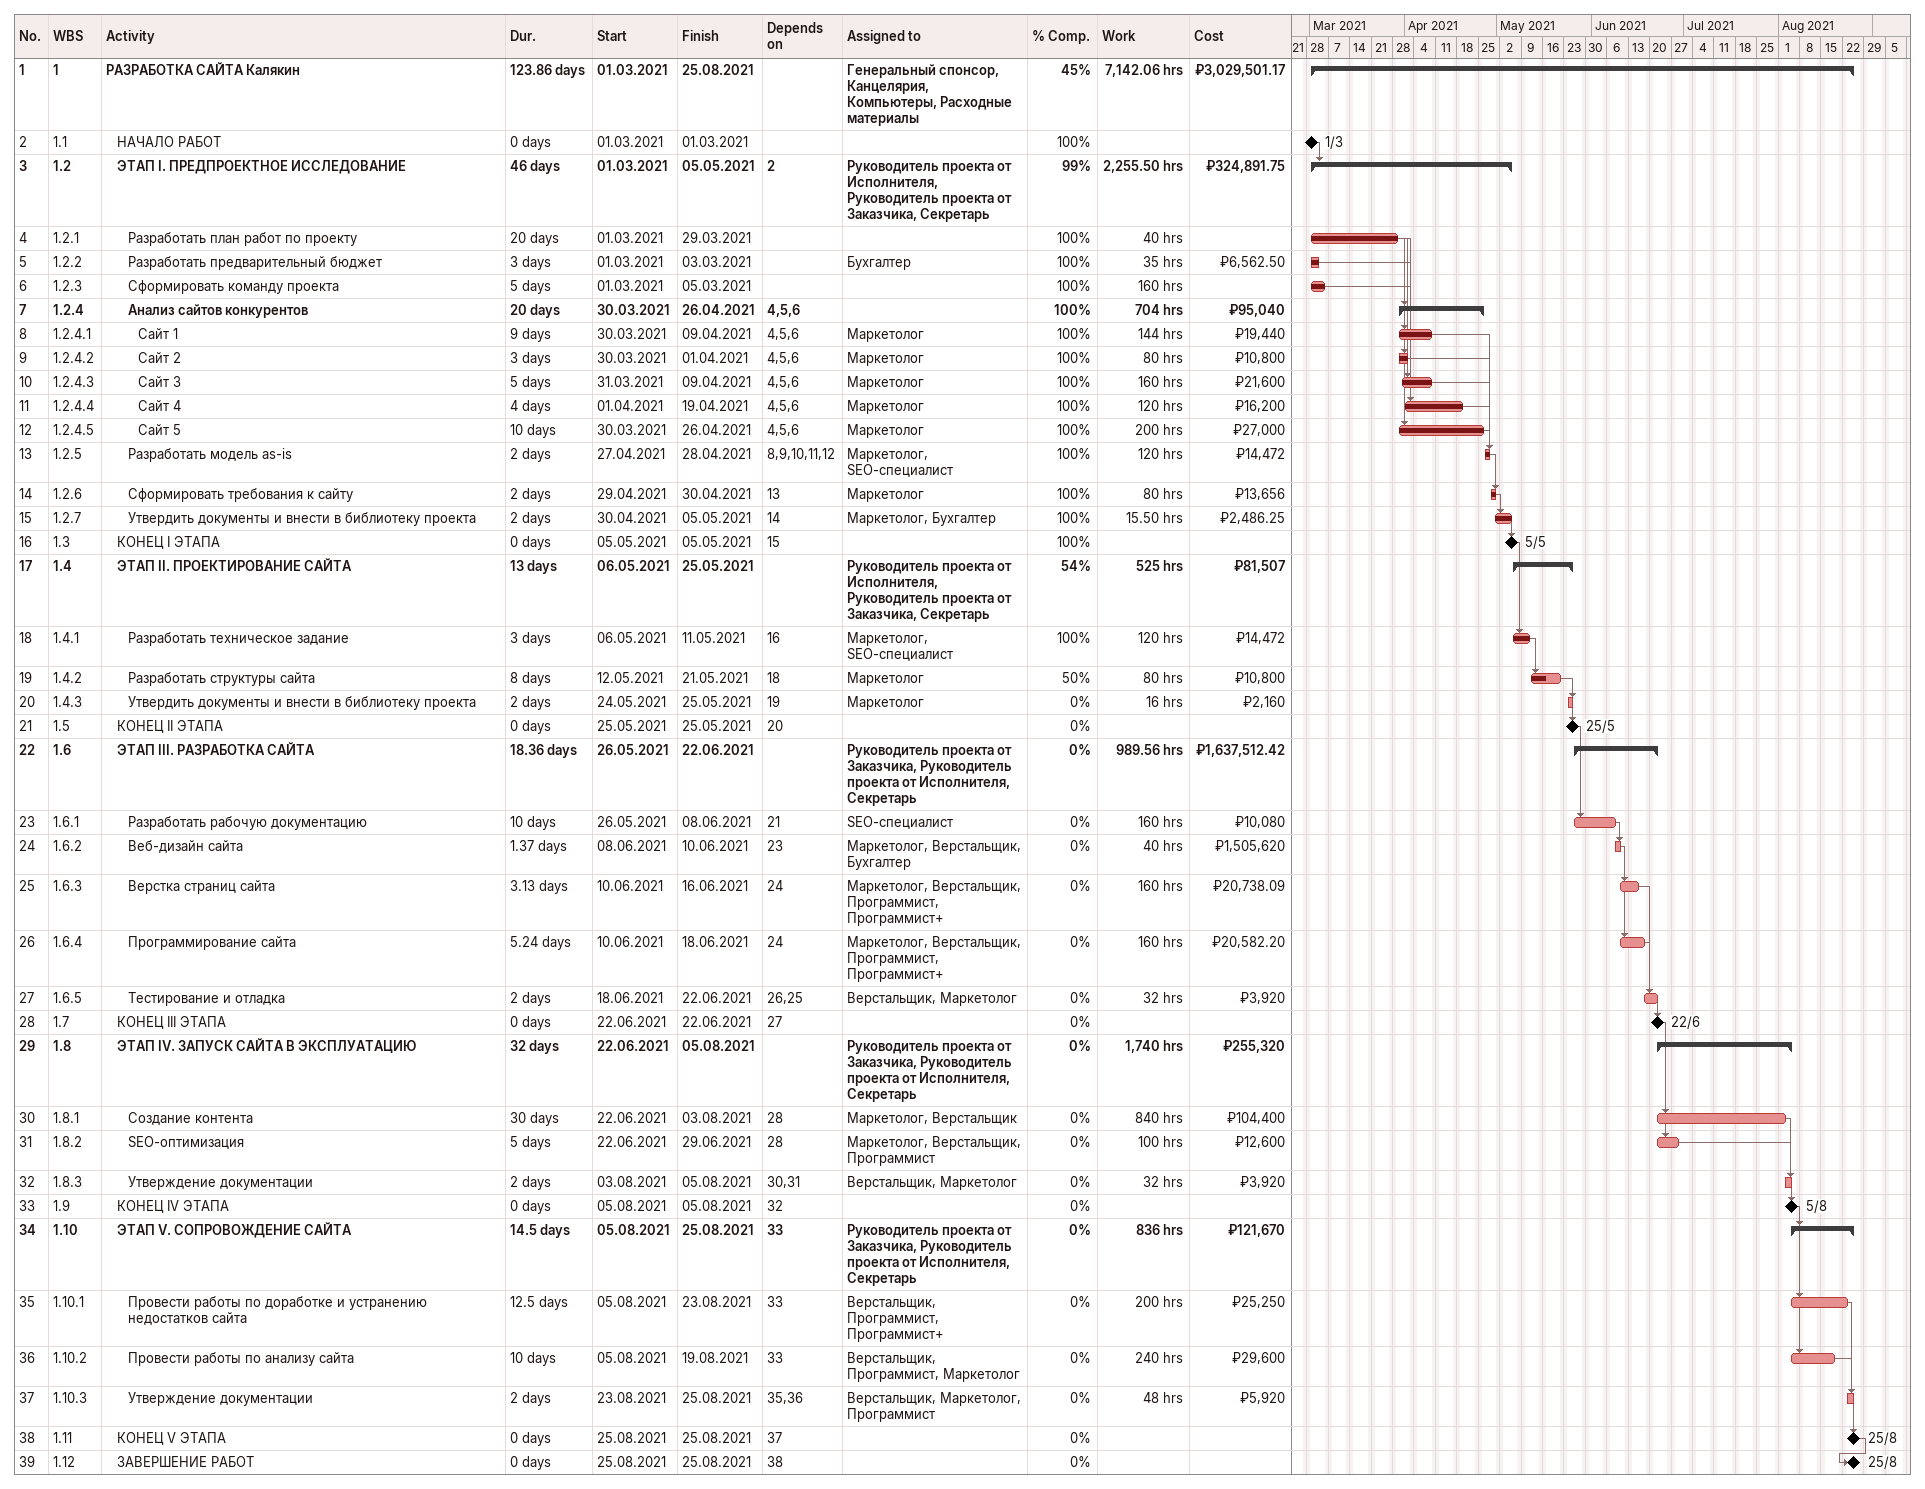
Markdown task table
| ID | WBS | Task | Duration | Start | Finish | Predecessors | Resources | % complete | Work (h) | Cost (₽) |
|---|---|---|---|---|---|---|---|---|---|---|
| 1 | 1 | **РАЗРАБОТКА САЙТА Калякин** | 123.86d | 2021-03-01 | 2021-08-25 |  | Генеральный спонсор, Канцелярия, Компьютеры, Расходные материалы | 45 | 7142.06 | 3029501.17 |
| 2 | 1.1 | НАЧАЛО РАБОТ | 0d | 2021-03-01 | 2021-03-01 |  |  | 100 |  |  |
| 3 | 1.2 | **ЭТАП I. ПРЕДПРОЕКТНОЕ ИССЛЕДОВАНИЕ** | 46d | 2021-03-01 | 2021-05-05 | 2 | Руководитель проекта от Исполнителя, Руководитель проекта от Заказчика, Секретарь | 99 | 2255.50 | 324891.75 |
| 4 | 1.2.1 | Разработать план работ по проекту | 20d | 2021-03-01 | 2021-03-29 |  |  | 100 | 40 |  |
| 5 | 1.2.2 | Разработать предварительный бюджет | 3d | 2021-03-01 | 2021-03-03 |  | Бухгалтер | 100 | 35 | 6562.50 |
| 6 | 1.2.3 | Сформировать команду проекта | 5d | 2021-03-01 | 2021-03-05 |  |  | 100 | 160 |  |
| 7 | 1.2.4 | **Анализ сайтов конкурентов** | 20d | 2021-03-30 | 2021-04-26 | 4, 5, 6 |  | 100 | 704 | 95040 |
| 8 | 1.2.4.1 | Сайт 1 | 9d | 2021-03-30 | 2021-04-09 | 4, 5, 6 | Маркетолог | 100 | 144 | 19440 |
| 9 | 1.2.4.2 | Сайт 2 | 3d | 2021-03-30 | 2021-04-01 | 4, 5, 6 | Маркетолог | 100 | 80 | 10800 |
| 10 | 1.2.4.3 | Сайт 3 | 5d | 2021-03-31 | 2021-04-09 | 4, 5, 6 | Маркетолог | 100 | 160 | 21600 |
| 11 | 1.2.4.4 | Сайт 4 | 4d | 2021-04-01 | 2021-04-19 | 4, 5, 6 | Маркетолог | 100 | 120 | 16200 |
| 12 | 1.2.4.5 | Сайт 5 | 10d | 2021-03-30 | 2021-04-26 | 4, 5, 6 | Маркетолог | 100 | 200 | 27000 |
| 13 | 1.2.5 | Разработать модель as-is | 2d | 2021-04-27 | 2021-04-28 | 8, 9, 10, 11, 12 | Маркетолог, SEO-специалист | 100 | 120 | 14472 |
| 14 | 1.2.6 | Сформировать требования к сайту | 2d | 2021-04-29 | 2021-04-30 | 13 | Маркетолог | 100 | 80 | 13656 |
| 15 | 1.2.7 | Утвердить документы и внести в библиотеку проекта | 2d | 2021-04-30 | 2021-05-05 | 14 | Маркетолог, Бухгалтер | 100 | 15.50 | 2486.25 |
| 16 | 1.3 | КОНЕЦ I ЭТАПА | 0d | 2021-05-05 | 2021-05-05 | 15 |  | 100 |  |  |
| 17 | 1.4 | **ЭТАП II. ПРОЕКТИРОВАНИЕ САЙТА** | 13d | 2021-05-06 | 2021-05-25 |  | Руководитель проекта от Исполнителя, Руководитель проекта от Заказчика, Секретарь | 54 | 525 | 81507 |
| 18 | 1.4.1 | Разработать техническое задание | 3d | 2021-05-06 | 2021-05-11 | 16 | Маркетолог, SEO-специалист | 100 | 120 | 14472 |
| 19 | 1.4.2 | Разработать структуры сайта | 8d | 2021-05-12 | 2021-05-21 | 18 | Маркетолог | 50 | 80 | 10800 |
| 20 | 1.4.3 | Утвердить документы и внести в библиотеку проекта | 2d | 2021-05-24 | 2021-05-25 | 19 | Маркетолог | 0 | 16 | 2160 |
| 21 | 1.5 | КОНЕЦ II ЭТАПА | 0d | 2021-05-25 | 2021-05-25 | 20 |  | 0 |  |  |
| 22 | 1.6 | **ЭТАП III. РАЗРАБОТКА САЙТА** | 18.36d | 2021-05-26 | 2021-06-22 |  | Руководитель проекта от Заказчика, Руководитель проекта от Исполнителя, Секретарь | 0 | 989.56 | 1637512.42 |
| 23 | 1.6.1 | Разработать рабочую документацию | 10d | 2021-05-26 | 2021-06-08 | 21 | SEO-специалист | 0 | 160 | 10080 |
| 24 | 1.6.2 | Веб-дизайн сайта | 1.37d | 2021-06-08 | 2021-06-10 | 23 | Маркетолог, Верстальщик, Бухгалтер | 0 | 40 | 1505620 |
| 25 | 1.6.3 | Верстка страниц сайта | 3.13d | 2021-06-10 | 2021-06-16 | 24 | Маркетолог, Верстальщик, Программист, Программист+ | 0 | 160 | 20738.09 |
| 26 | 1.6.4 | Программирование сайта | 5.24d | 2021-06-10 | 2021-06-18 | 24 | Маркетолог, Верстальщик, Программист, Программист+ | 0 | 160 | 20582.20 |
| 27 | 1.6.5 | Тестирование и отладка | 2d | 2021-06-18 | 2021-06-22 | 26, 25 | Верстальщик, Маркетолог | 0 | 32 | 3920 |
| 28 | 1.7 | КОНЕЦ III ЭТАПА | 0d | 2021-06-22 | 2021-06-22 | 27 |  | 0 |  |  |
| 29 | 1.8 | **ЭТАП IV. ЗАПУСК САЙТА В ЭКСПЛУАТАЦИЮ** | 32d | 2021-06-22 | 2021-08-05 |  | Руководитель проекта от Заказчика, Руководитель проекта от Исполнителя, Секретарь | 0 | 1740 | 255320 |
| 30 | 1.8.1 | Создание контента | 30d | 2021-06-22 | 2021-08-03 | 28 | Маркетолог, Верстальщик | 0 | 840 | 104400 |
| 31 | 1.8.2 | SEO-оптимизация | 5d | 2021-06-22 | 2021-06-29 | 28 | Маркетолог, Верстальщик, Программист | 0 | 100 | 12600 |
| 32 | 1.8.3 | Утверждение документации | 2d | 2021-08-03 | 2021-08-05 | 30, 31 | Верстальщик, Маркетолог | 0 | 32 | 3920 |
| 33 | 1.9 | КОНЕЦ IV ЭТАПА | 0d | 2021-08-05 | 2021-08-05 | 32 |  | 0 |  |  |
| 34 | 1.10 | **ЭТАП V. СОПРОВОЖДЕНИЕ САЙТА** | 14.5d | 2021-08-05 | 2021-08-25 | 33 | Руководитель проекта от Заказчика, Руководитель проекта от Исполнителя, Секретарь | 0 | 836 | 121670 |
| 35 | 1.10.1 | Провести работы по доработке и устранению недостатков сайта | 12.5d | 2021-08-05 | 2021-08-23 | 33 | Верстальщик, Программист, Программист+ | 0 | 200 | 25250 |
| 36 | 1.10.2 | Провести работы по анализу сайта | 10d | 2021-08-05 | 2021-08-19 | 33 | Верстальщик, Программист, Маркетолог | 0 | 240 | 29600 |
| 37 | 1.10.3 | Утверждение документации | 2d | 2021-08-23 | 2021-08-25 | 35, 36 | Верстальщик, Маркетолог, Программист | 0 | 48 | 5920 |
| 38 | 1.11 | КОНЕЦ V ЭТАПА | 0d | 2021-08-25 | 2021-08-25 | 37 |  | 0 |  |  |
| 39 | 1.12 | ЗАВЕРШЕНИЕ РАБОТ | 0d | 2021-08-25 | 2021-08-25 | 38 |  | 0 |  |  |
